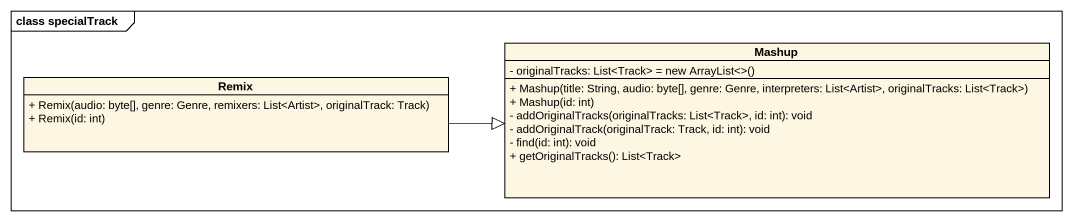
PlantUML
@startuml
mainframe class specialTrack
hide circle
hide empty members
skinparam classAttributeIconSize 0
class Remix {
  + Remix(audio: byte[], genre: Genre, remixers: List<Artist>, originalTrack: Track)
  + Remix(id: int)
}
class Mashup {
  {field} - originalTracks: List<Track> = new ArrayList<>()
  + Mashup(title: String, audio: byte[], genre: Genre, interpreters: List<Artist>, originalTracks: List<Track>)
  + Mashup(id: int)
  - addOriginalTracks(originalTracks: List<Track>, id: int): void
  - addOriginalTrack(originalTrack: Track, id: int): void
  - find(id: int): void
  + getOriginalTracks(): List<Track>
}
Remix -right-|> Mashup
@enduml
